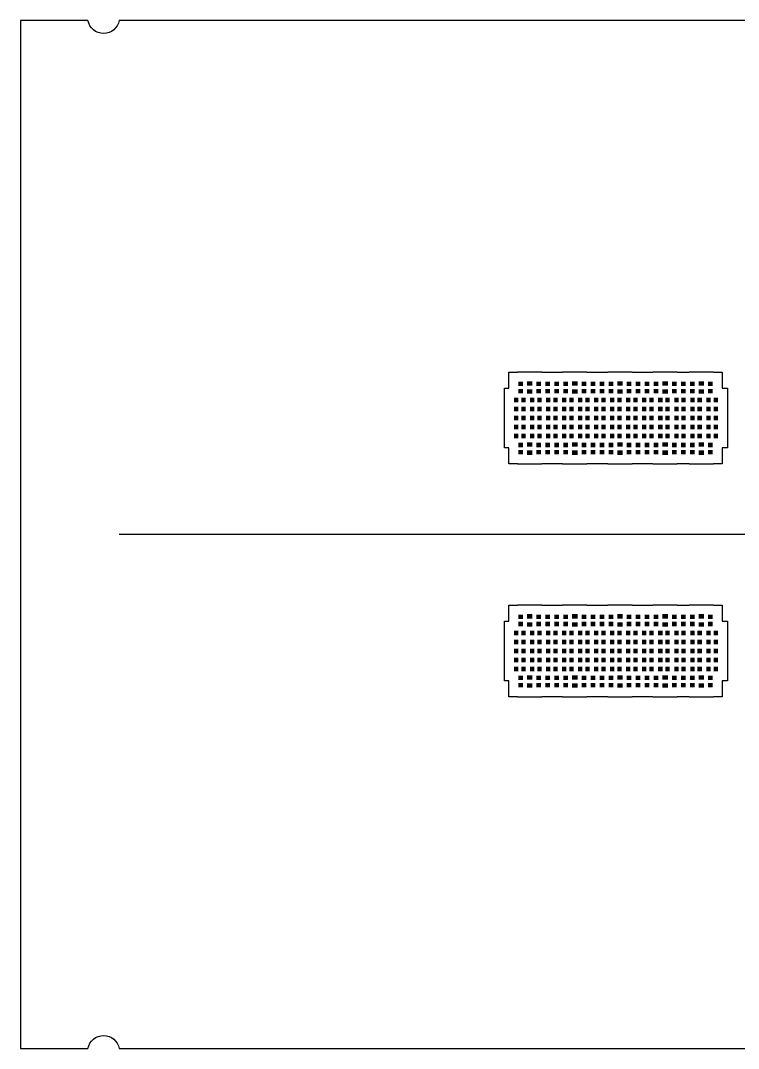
# Model space of a CAD drawing. Extents: x -52250 to 52250, y -35250 to 35250.
# Drawn here: x -52250 to -2972, y -35250 to 35250 of the extents above; entities that cross this region are included whole.
import ezdxf

# ---------------------------------------------------------------- set-up
doc = ezdxf.new("R2010")
doc.units = 0
doc.header["$MEASUREMENT"] = 0
doc.linetypes.add('CENTER2', pattern=[1.125, 0.75, -0.125, 0.125, -0.125])
doc.layers.get('0').update_dxf_attribs({"linetype": 'CONTINUOUS'})
for name, color, linetype in [('jigstreet', 7, 'Continuous'), ('PKG_OUTLINE', 81, 'CONTINUOUS'), ('SOLDERMASK_PADS_BTM', 12, 'CONTINUOUS')]:
    doc.layers.add(name, color=color, linetype=linetype)

# ---------------------------------------------------------------- blocks, each defined once
blk = doc.blocks.new('*U1')
at = {"color": 0, "linetype": 'CENTER2', "transparency": 16777216}
blk.add_line((48864.373, 0), (-48864.373, 0), dxfattribs=at)

msp = doc.modelspace()

# ---------------------------------------------------------------- linework, layer by layer
at = {"layer": 'jigstreet'}
for points in [[(-18733, 4839), (-18734, 4863), (-18734, 5363), (-18734, 5938), (-19009, 5938), (-19033, 5939), (-19034, 5963), (-19034, 6583), (-19034, 7203), (-19034, 7533), (-19034, 7823), (-19034, 8153), (-19034, 8443), (-19034, 8773), (-19034, 9393), (-19034, 10013), (-19033, 10037), (-19009, 10038), (-18734, 10038), (-18734, 10613), (-18734, 11113), (-18733, 11137), (-18709, 11138), (-18139, 11138), (-18139, 11138), (-18138, 11162), (-18114, 11163), (-16494, 11163), (-16470, 11162), (-16469, 11138), (-16469, 11138), (-16229, 11138), (-15899, 11138), (-15609, 11138), (-15279, 11138), (-15039, 11138), (-15039, 11138), (-15038, 11162), (-15014, 11163), (-13394, 11163), (-13370, 11162), (-13369, 11138), (-13369, 11138), (-13129, 11138), (-12799, 11138), (-12509, 11138), (-12179, 11138), (-11939, 11138), (-11939, 11138), (-11938, 11162), (-11914, 11163), (-10294, 11163), (-10270, 11162), (-10269, 11138), (-10269, 11138), (-10029, 11138), (-9699, 11138), (-9409, 11138), (-9079, 11138), (-8839, 11138), (-8839, 11138), (-8838, 11162), (-8814, 11163), (-7194, 11163), (-7170, 11162), (-7169, 11138), (-7169, 11138), (-6929, 11138), (-6599, 11138), (-6359, 11138), (-6359, 11138), (-6358, 11162), (-6334, 11163), (-4714, 11163), (-4690, 11162), (-4689, 11138), (-4689, 11138), (-4119, 11138), (-4095, 11137), (-4094, 11113), (-4094, 10613), (-4094, 10038), (-3759, 10038), (-3735, 10037), (-3734, 10013), (-3734, 9393), (-3734, 8773), (-3734, 8443), (-3734, 8153), (-3734, 7823), (-3734, 7533), (-3734, 7203), (-3734, 6583), (-3734, 5963), (-3735, 5939), (-3759, 5938), (-4094, 5938), (-4094, 5363), (-4094, 4863), (-4095, 4839), (-4119, 4838), (-4689, 4838), (-4689, 4838), (-4690, 4814), (-4714, 4813), (-6334, 4813), (-6358, 4814), (-6359, 4838), (-6359, 4838), (-6599, 4838), (-6929, 4838), (-7169, 4838), (-7169, 4838), (-7170, 4814), (-7194, 4813), (-8814, 4813), (-8838, 4814), (-8839, 4838), (-8839, 4838), (-9079, 4838), (-9409, 4838), (-9699, 4838), (-10029, 4838), (-10269, 4838), (-10269, 4838), (-10270, 4814), (-10294, 4813), (-11914, 4813), (-11938, 4814), (-11939, 4838), (-11939, 4838), (-12179, 4838), (-12509, 4838), (-12799, 4838), (-13129, 4838), (-13369, 4838), (-13369, 4838), (-13370, 4814), (-13394, 4813), (-15014, 4813), (-15038, 4814), (-15039, 4838), (-15039, 4838), (-15279, 4838), (-15609, 4838), (-15899, 4838), (-16229, 4838), (-16469, 4838), (-16469, 4838), (-16470, 4814), (-16494, 4813), (-18114, 4813), (-18138, 4814), (-18139, 4838), (-18139, 4838), (-18709, 4838), (-18733, 4839)], [(-16229, -11138), (-16469, -11138), (-16469, -11138), (-16470, -11162), (-16494, -11163), (-18114, -11163), (-18138, -11162), (-18139, -11138), (-18139, -11138), (-18709, -11138), (-18733, -11137), (-18734, -11113), (-18734, -10613), (-18734, -10038), (-19009, -10038), (-19033, -10037), (-19034, -10013), (-19034, -9393), (-19034, -8773), (-19034, -8443), (-19034, -8153), (-19034, -7823), (-19034, -7533), (-19034, -7203), (-19034, -6583), (-19034, -5963), (-19033, -5939), (-19009, -5938), (-18734, -5938), (-18734, -5363), (-18734, -4863), (-18733, -4839), (-18709, -4838), (-18139, -4838), (-18139, -4838), (-18138, -4814), (-18114, -4813), (-16494, -4813), (-16470, -4814), (-16469, -4838), (-16469, -4838), (-16229, -4838), (-15899, -4838), (-15609, -4838), (-15279, -4838), (-15039, -4838), (-15039, -4838), (-15038, -4814), (-15014, -4813), (-13394, -4813), (-13370, -4814), (-13369, -4838), (-13369, -4838), (-13129, -4838), (-12799, -4838), (-12509, -4838), (-12179, -4838), (-11939, -4838), (-11939, -4838), (-11938, -4814), (-11914, -4813), (-10294, -4813), (-10270, -4814), (-10269, -4838), (-10269, -4838), (-10029, -4838), (-9699, -4838), (-9409, -4838), (-9079, -4838), (-8839, -4838), (-8839, -4838), (-8838, -4814), (-8814, -4813), (-7194, -4813), (-7170, -4814), (-7169, -4838), (-7169, -4838), (-6929, -4838), (-6599, -4838), (-6359, -4838), (-6359, -4838), (-6358, -4814), (-6334, -4813), (-4714, -4813), (-4690, -4814), (-4689, -4838), (-4689, -4838), (-4119, -4838), (-4095, -4839), (-4094, -4863), (-4094, -5363), (-4094, -5938), (-3759, -5938), (-3735, -5939), (-3734, -5963), (-3734, -6583), (-3734, -7203), (-3734, -7533), (-3734, -7823), (-3734, -8153), (-3734, -8443), (-3734, -8773), (-3734, -9393), (-3734, -10013), (-3735, -10037), (-3759, -10038), (-4094, -10038), (-4094, -10613), (-4094, -11113), (-4095, -11137), (-4119, -11138), (-4689, -11138), (-4689, -11138), (-4690, -11162), (-4714, -11163), (-6334, -11163), (-6358, -11162), (-6359, -11138), (-6359, -11138), (-6599, -11138), (-6929, -11138), (-7169, -11138), (-7169, -11138), (-7170, -11162), (-7194, -11163), (-8814, -11163), (-8838, -11162), (-8839, -11138), (-8839, -11138), (-9079, -11138), (-9409, -11138), (-9699, -11138), (-10029, -11138), (-10269, -11138), (-10269, -11138), (-10270, -11162), (-10294, -11163), (-11914, -11163), (-11938, -11162), (-11939, -11138), (-11939, -11138), (-12179, -11138), (-12509, -11138), (-12799, -11138), (-13129, -11138), (-13369, -11138), (-13369, -11138), (-13370, -11162), (-13394, -11163), (-15014, -11163), (-15038, -11162), (-15039, -11138), (-15039, -11138), (-15279, -11138), (-15609, -11138), (-15899, -11138), (-16229, -11138)]]:
    msp.add_lwpolyline(points, dxfattribs=at)
at = {"layer": 'PKG_OUTLINE'}
msp.add_lwpolyline([(-45479, -35250), (52250, -35250), (52250, 35250), (-45479, 35250, -0.830616), (-47621, 35250), (-52250, 35250), (-52250, -35250), (-47621, -35250, -0.830616)], format="xyb", close=True, dxfattribs=at)
at = {"layer": 'SOLDERMASK_PADS_BTM'}
for points in [[(-18084, 10188), (-17764, 10188), (-18084, 10488), (-17764, 10488)], [(-18084, 9688), (-17764, 9688), (-18084, 9988), (-17764, 9988)], [(-17489, 10213), (-17119, 10213), (-17489, 10513), (-17119, 10513)], [(-17489, 9663), (-17119, 9663), (-17489, 9963), (-17119, 9963)], [(-16844, 10188), (-16524, 10188), (-16844, 10488), (-16524, 10488)], [(-16844, 9688), (-16524, 9688), (-16844, 9988), (-16524, 9988)], [(-16224, 10188), (-15904, 10188), (-16224, 10488), (-15904, 10488)], [(-16224, 9688), (-15904, 9688), (-16224, 9988), (-15904, 9988)], [(-15604, 10188), (-15284, 10188), (-15604, 10488), (-15284, 10488)], [(-15604, 9688), (-15284, 9688), (-15604, 9988), (-15284, 9988)], [(-14984, 10188), (-14664, 10188), (-14984, 10488), (-14664, 10488)], [(-14984, 9688), (-14664, 9688), (-14984, 9988), (-14664, 9988)], [(-14389, 10213), (-14019, 10213), (-14389, 10513), (-14019, 10513)], [(-14389, 9663), (-14019, 9663), (-14389, 9963), (-14019, 9963)], [(-13744, 10188), (-13424, 10188), (-13744, 10488), (-13424, 10488)], [(-13744, 9688), (-13424, 9688), (-13744, 9988), (-13424, 9988)], [(-13124, 10188), (-12804, 10188), (-13124, 10488), (-12804, 10488)], [(-13124, 9688), (-12804, 9688), (-13124, 9988), (-12804, 9988)], [(-12504, 10188), (-12184, 10188), (-12504, 10488), (-12184, 10488)], [(-12504, 9688), (-12184, 9688), (-12504, 9988), (-12184, 9988)], [(-11884, 10188), (-11564, 10188), (-11884, 10488), (-11564, 10488)], [(-11884, 9688), (-11564, 9688), (-11884, 9988), (-11564, 9988)], [(-11289, 10213), (-10919, 10213), (-11289, 10513), (-10919, 10513)], [(-11289, 9663), (-10919, 9663), (-11289, 9963), (-10919, 9963)], [(-10644, 10188), (-10324, 10188), (-10644, 10488), (-10324, 10488)], [(-10644, 9688), (-10324, 9688), (-10644, 9988), (-10324, 9988)], [(-10024, 10188), (-9704, 10188), (-10024, 10488), (-9704, 10488)], [(-10024, 9688), (-9704, 9688), (-10024, 9988), (-9704, 9988)], [(-9404, 10188), (-9084, 10188), (-9404, 10488), (-9084, 10488)], [(-9404, 9688), (-9084, 9688), (-9404, 9988), (-9084, 9988)], [(-8784, 10188), (-8464, 10188), (-8784, 10488), (-8464, 10488)], [(-8784, 9688), (-8464, 9688), (-8784, 9988), (-8464, 9988)], [(-8189, 10213), (-7819, 10213), (-8189, 10513), (-7819, 10513)], [(-8189, 9663), (-7819, 9663), (-8189, 9963), (-7819, 9963)], [(-7544, 10188), (-7224, 10188), (-7544, 10488), (-7224, 10488)], [(-7544, 9688), (-7224, 9688), (-7544, 9988), (-7224, 9988)], [(-6924, 10188), (-6604, 10188), (-6924, 10488), (-6604, 10488)], [(-6924, 9688), (-6604, 9688), (-6924, 9988), (-6604, 9988)], [(-6304, 10188), (-5984, 10188), (-6304, 10488), (-5984, 10488)], [(-6304, 9688), (-5984, 9688), (-6304, 9988), (-5984, 9988)], [(-5709, 10213), (-5339, 10213), (-5709, 10513), (-5339, 10513)], [(-5709, 9663), (-5339, 9663), (-5709, 9963), (-5339, 9963)], [(-5064, 10188), (-4744, 10188), (-5064, 10488), (-4744, 10488)], [(-5064, 9688), (-4744, 9688), (-5064, 9988), (-4744, 9988)], [(-18384, 9068), (-18084, 9068), (-18384, 9388), (-18084, 9388)], [(-17884, 9068), (-17584, 9068), (-17884, 9388), (-17584, 9388)], [(-17284, 9068), (-16984, 9068), (-17284, 9388), (-16984, 9388)], [(-16784, 9068), (-16484, 9068), (-16784, 9388), (-16484, 9388)], [(-16184, 9068), (-15884, 9068), (-16184, 9388), (-15884, 9388)], [(-15684, 9068), (-15384, 9068), (-15684, 9388), (-15384, 9388)], [(-15084, 9068), (-14784, 9068), (-15084, 9388), (-14784, 9388)], [(-14584, 9068), (-14284, 9068), (-14584, 9388), (-14284, 9388)], [(-13984, 9068), (-13684, 9068), (-13984, 9388), (-13684, 9388)], [(-13484, 9068), (-13184, 9068), (-13484, 9388), (-13184, 9388)], [(-12884, 9068), (-12584, 9068), (-12884, 9388), (-12584, 9388)], [(-12384, 9068), (-12084, 9068), (-12384, 9388), (-12084, 9388)], [(-11784, 9068), (-11484, 9068), (-11784, 9388), (-11484, 9388)], [(-11284, 9068), (-10984, 9068), (-11284, 9388), (-10984, 9388)], [(-10684, 9068), (-10384, 9068), (-10684, 9388), (-10384, 9388)], [(-10184, 9068), (-9884, 9068), (-10184, 9388), (-9884, 9388)], [(-9584, 9068), (-9284, 9068), (-9584, 9388), (-9284, 9388)], [(-9084, 9068), (-8784, 9068), (-9084, 9388), (-8784, 9388)], [(-8484, 9068), (-8184, 9068), (-8484, 9388), (-8184, 9388)], [(-7984, 9068), (-7684, 9068), (-7984, 9388), (-7684, 9388)], [(-7384, 9068), (-7084, 9068), (-7384, 9388), (-7084, 9388)], [(-6884, 9068), (-6584, 9068), (-6884, 9388), (-6584, 9388)], [(-6284, 9068), (-5984, 9068), (-6284, 9388), (-5984, 9388)], [(-5784, 9068), (-5484, 9068), (-5784, 9388), (-5484, 9388)], [(-5184, 9068), (-4884, 9068), (-5184, 9388), (-4884, 9388)], [(-4684, 9068), (-4384, 9068), (-4684, 9388), (-4384, 9388)], [(-18384, 8448), (-18084, 8448), (-18384, 8768), (-18084, 8768)], [(-17884, 8448), (-17584, 8448), (-17884, 8768), (-17584, 8768)], [(-17284, 8448), (-16984, 8448), (-17284, 8768), (-16984, 8768)], [(-16784, 8448), (-16484, 8448), (-16784, 8768), (-16484, 8768)], [(-16184, 8448), (-15884, 8448), (-16184, 8768), (-15884, 8768)], [(-15684, 8448), (-15384, 8448), (-15684, 8768), (-15384, 8768)], [(-15084, 8448), (-14784, 8448), (-15084, 8768), (-14784, 8768)], [(-14584, 8448), (-14284, 8448), (-14584, 8768), (-14284, 8768)], [(-13984, 8448), (-13684, 8448), (-13984, 8768), (-13684, 8768)], [(-13484, 8448), (-13184, 8448), (-13484, 8768), (-13184, 8768)], [(-12884, 8448), (-12584, 8448), (-12884, 8768), (-12584, 8768)], [(-12384, 8448), (-12084, 8448), (-12384, 8768), (-12084, 8768)], [(-11784, 8448), (-11484, 8448), (-11784, 8768), (-11484, 8768)], [(-11284, 8448), (-10984, 8448), (-11284, 8768), (-10984, 8768)], [(-10684, 8448), (-10384, 8448), (-10684, 8768), (-10384, 8768)], [(-10184, 8448), (-9884, 8448), (-10184, 8768), (-9884, 8768)], [(-9584, 8448), (-9284, 8448), (-9584, 8768), (-9284, 8768)], [(-9084, 8448), (-8784, 8448), (-9084, 8768), (-8784, 8768)], [(-8484, 8448), (-8184, 8448), (-8484, 8768), (-8184, 8768)], [(-7984, 8448), (-7684, 8448), (-7984, 8768), (-7684, 8768)], [(-7384, 8448), (-7084, 8448), (-7384, 8768), (-7084, 8768)], [(-6884, 8448), (-6584, 8448), (-6884, 8768), (-6584, 8768)], [(-6284, 8448), (-5984, 8448), (-6284, 8768), (-5984, 8768)], [(-5784, 8448), (-5484, 8448), (-5784, 8768), (-5484, 8768)], [(-5184, 8448), (-4884, 8448), (-5184, 8768), (-4884, 8768)], [(-4684, 8448), (-4384, 8448), (-4684, 8768), (-4384, 8768)], [(-18384, 7828), (-18084, 7828), (-18384, 8148), (-18084, 8148)], [(-17884, 7828), (-17584, 7828), (-17884, 8148), (-17584, 8148)], [(-17284, 7828), (-16984, 7828), (-17284, 8148), (-16984, 8148)], [(-16784, 7828), (-16484, 7828), (-16784, 8148), (-16484, 8148)], [(-16184, 7828), (-15884, 7828), (-16184, 8148), (-15884, 8148)], [(-15684, 7828), (-15384, 7828), (-15684, 8148), (-15384, 8148)], [(-15084, 7828), (-14784, 7828), (-15084, 8148), (-14784, 8148)], [(-14584, 7828), (-14284, 7828), (-14584, 8148), (-14284, 8148)], [(-13984, 7828), (-13684, 7828), (-13984, 8148), (-13684, 8148)], [(-13484, 7828), (-13184, 7828), (-13484, 8148), (-13184, 8148)], [(-12884, 7828), (-12584, 7828), (-12884, 8148), (-12584, 8148)], [(-12384, 7828), (-12084, 7828), (-12384, 8148), (-12084, 8148)], [(-11784, 7828), (-11484, 7828), (-11784, 8148), (-11484, 8148)], [(-11284, 7828), (-10984, 7828), (-11284, 8148), (-10984, 8148)], [(-10684, 7828), (-10384, 7828), (-10684, 8148), (-10384, 8148)], [(-10184, 7828), (-9884, 7828), (-10184, 8148), (-9884, 8148)], [(-9584, 7828), (-9284, 7828), (-9584, 8148), (-9284, 8148)], [(-9084, 7828), (-8784, 7828), (-9084, 8148), (-8784, 8148)], [(-8484, 7828), (-8184, 7828), (-8484, 8148), (-8184, 8148)], [(-7984, 7828), (-7684, 7828), (-7984, 8148), (-7684, 8148)], [(-7384, 7828), (-7084, 7828), (-7384, 8148), (-7084, 8148)], [(-6884, 7828), (-6584, 7828), (-6884, 8148), (-6584, 8148)], [(-6284, 7828), (-5984, 7828), (-6284, 8148), (-5984, 8148)], [(-5784, 7828), (-5484, 7828), (-5784, 8148), (-5484, 8148)], [(-5184, 7828), (-4884, 7828), (-5184, 8148), (-4884, 8148)], [(-4684, 7828), (-4384, 7828), (-4684, 8148), (-4384, 8148)], [(-18384, 7208), (-18084, 7208), (-18384, 7528), (-18084, 7528)], [(-17884, 7208), (-17584, 7208), (-17884, 7528), (-17584, 7528)], [(-17284, 7208), (-16984, 7208), (-17284, 7528), (-16984, 7528)], [(-16784, 7208), (-16484, 7208), (-16784, 7528), (-16484, 7528)], [(-16184, 7208), (-15884, 7208), (-16184, 7528), (-15884, 7528)], [(-15684, 7208), (-15384, 7208), (-15684, 7528), (-15384, 7528)], [(-15084, 7208), (-14784, 7208), (-15084, 7528), (-14784, 7528)], [(-14584, 7208), (-14284, 7208), (-14584, 7528), (-14284, 7528)], [(-13984, 7208), (-13684, 7208), (-13984, 7528), (-13684, 7528)], [(-13484, 7208), (-13184, 7208), (-13484, 7528), (-13184, 7528)], [(-12884, 7208), (-12584, 7208), (-12884, 7528), (-12584, 7528)], [(-12384, 7208), (-12084, 7208), (-12384, 7528), (-12084, 7528)], [(-11784, 7208), (-11484, 7208), (-11784, 7528), (-11484, 7528)], [(-11284, 7208), (-10984, 7208), (-11284, 7528), (-10984, 7528)], [(-10684, 7208), (-10384, 7208), (-10684, 7528), (-10384, 7528)], [(-10184, 7208), (-9884, 7208), (-10184, 7528), (-9884, 7528)], [(-9584, 7208), (-9284, 7208), (-9584, 7528), (-9284, 7528)], [(-9084, 7208), (-8784, 7208), (-9084, 7528), (-8784, 7528)], [(-8484, 7208), (-8184, 7208), (-8484, 7528), (-8184, 7528)], [(-7984, 7208), (-7684, 7208), (-7984, 7528), (-7684, 7528)], [(-7384, 7208), (-7084, 7208), (-7384, 7528), (-7084, 7528)], [(-6884, 7208), (-6584, 7208), (-6884, 7528), (-6584, 7528)], [(-6284, 7208), (-5984, 7208), (-6284, 7528), (-5984, 7528)], [(-5784, 7208), (-5484, 7208), (-5784, 7528), (-5484, 7528)], [(-5184, 7208), (-4884, 7208), (-5184, 7528), (-4884, 7528)], [(-4684, 7208), (-4384, 7208), (-4684, 7528), (-4384, 7528)], [(-18384, 6588), (-18084, 6588), (-18384, 6908), (-18084, 6908)], [(-17884, 6588), (-17584, 6588), (-17884, 6908), (-17584, 6908)], [(-17284, 6588), (-16984, 6588), (-17284, 6908), (-16984, 6908)], [(-16784, 6588), (-16484, 6588), (-16784, 6908), (-16484, 6908)], [(-16184, 6588), (-15884, 6588), (-16184, 6908), (-15884, 6908)], [(-15684, 6588), (-15384, 6588), (-15684, 6908), (-15384, 6908)], [(-15084, 6588), (-14784, 6588), (-15084, 6908), (-14784, 6908)], [(-14584, 6588), (-14284, 6588), (-14584, 6908), (-14284, 6908)], [(-13984, 6588), (-13684, 6588), (-13984, 6908), (-13684, 6908)], [(-13484, 6588), (-13184, 6588), (-13484, 6908), (-13184, 6908)], [(-12884, 6588), (-12584, 6588), (-12884, 6908), (-12584, 6908)], [(-12384, 6588), (-12084, 6588), (-12384, 6908), (-12084, 6908)], [(-11784, 6588), (-11484, 6588), (-11784, 6908), (-11484, 6908)], [(-11284, 6588), (-10984, 6588), (-11284, 6908), (-10984, 6908)], [(-10684, 6588), (-10384, 6588), (-10684, 6908), (-10384, 6908)], [(-10184, 6588), (-9884, 6588), (-10184, 6908), (-9884, 6908)], [(-9584, 6588), (-9284, 6588), (-9584, 6908), (-9284, 6908)], [(-9084, 6588), (-8784, 6588), (-9084, 6908), (-8784, 6908)], [(-8484, 6588), (-8184, 6588), (-8484, 6908), (-8184, 6908)], [(-7984, 6588), (-7684, 6588), (-7984, 6908), (-7684, 6908)], [(-7384, 6588), (-7084, 6588), (-7384, 6908), (-7084, 6908)], [(-6884, 6588), (-6584, 6588), (-6884, 6908), (-6584, 6908)], [(-6284, 6588), (-5984, 6588), (-6284, 6908), (-5984, 6908)], [(-5784, 6588), (-5484, 6588), (-5784, 6908), (-5484, 6908)], [(-5184, 6588), (-4884, 6588), (-5184, 6908), (-4884, 6908)], [(-4684, 6588), (-4384, 6588), (-4684, 6908), (-4384, 6908)], [(-18084, 5988), (-17764, 5988), (-18084, 6288), (-17764, 6288)], [(-18084, 5488), (-17764, 5488), (-18084, 5788), (-17764, 5788)], [(-17489, 6013), (-17119, 6013), (-17489, 6313), (-17119, 6313)], [(-17489, 5463), (-17119, 5463), (-17489, 5763), (-17119, 5763)], [(-16844, 5988), (-16524, 5988), (-16844, 6288), (-16524, 6288)], [(-16844, 5488), (-16524, 5488), (-16844, 5788), (-16524, 5788)], [(-16224, 5988), (-15904, 5988), (-16224, 6288), (-15904, 6288)], [(-16224, 5488), (-15904, 5488), (-16224, 5788), (-15904, 5788)], [(-15604, 5988), (-15284, 5988), (-15604, 6288), (-15284, 6288)], [(-15604, 5488), (-15284, 5488), (-15604, 5788), (-15284, 5788)], [(-14984, 5988), (-14664, 5988), (-14984, 6288), (-14664, 6288)], [(-14984, 5488), (-14664, 5488), (-14984, 5788), (-14664, 5788)], [(-14389, 6013), (-14019, 6013), (-14389, 6313), (-14019, 6313)], [(-14389, 5463), (-14019, 5463), (-14389, 5763), (-14019, 5763)], [(-13744, 5988), (-13424, 5988), (-13744, 6288), (-13424, 6288)], [(-13744, 5488), (-13424, 5488), (-13744, 5788), (-13424, 5788)], [(-13124, 5988), (-12804, 5988), (-13124, 6288), (-12804, 6288)], [(-13124, 5488), (-12804, 5488), (-13124, 5788), (-12804, 5788)], [(-12504, 5988), (-12184, 5988), (-12504, 6288), (-12184, 6288)], [(-12504, 5488), (-12184, 5488), (-12504, 5788), (-12184, 5788)], [(-11884, 5988), (-11564, 5988), (-11884, 6288), (-11564, 6288)], [(-11884, 5488), (-11564, 5488), (-11884, 5788), (-11564, 5788)], [(-11289, 6013), (-10919, 6013), (-11289, 6313), (-10919, 6313)], [(-11289, 5463), (-10919, 5463), (-11289, 5763), (-10919, 5763)], [(-10644, 5988), (-10324, 5988), (-10644, 6288), (-10324, 6288)], [(-10644, 5488), (-10324, 5488), (-10644, 5788), (-10324, 5788)], [(-10024, 5988), (-9704, 5988), (-10024, 6288), (-9704, 6288)], [(-10024, 5488), (-9704, 5488), (-10024, 5788), (-9704, 5788)], [(-9404, 5988), (-9084, 5988), (-9404, 6288), (-9084, 6288)], [(-9404, 5488), (-9084, 5488), (-9404, 5788), (-9084, 5788)], [(-8784, 5988), (-8464, 5988), (-8784, 6288), (-8464, 6288)], [(-8784, 5488), (-8464, 5488), (-8784, 5788), (-8464, 5788)], [(-8189, 6013), (-7819, 6013), (-8189, 6313), (-7819, 6313)], [(-8189, 5463), (-7819, 5463), (-8189, 5763), (-7819, 5763)], [(-7544, 5988), (-7224, 5988), (-7544, 6288), (-7224, 6288)], [(-7544, 5488), (-7224, 5488), (-7544, 5788), (-7224, 5788)], [(-6924, 5988), (-6604, 5988), (-6924, 6288), (-6604, 6288)], [(-6924, 5488), (-6604, 5488), (-6924, 5788), (-6604, 5788)], [(-6304, 5988), (-5984, 5988), (-6304, 6288), (-5984, 6288)], [(-6304, 5488), (-5984, 5488), (-6304, 5788), (-5984, 5788)], [(-5709, 6013), (-5339, 6013), (-5709, 6313), (-5339, 6313)], [(-5709, 5463), (-5339, 5463), (-5709, 5763), (-5339, 5763)], [(-5064, 5988), (-4744, 5988), (-5064, 6288), (-4744, 6288)], [(-5064, 5488), (-4744, 5488), (-5064, 5788), (-4744, 5788)], [(-18084, -5788), (-17764, -5788), (-18084, -5488), (-17764, -5488)], [(-17489, -5763), (-17119, -5763), (-17489, -5463), (-17119, -5463)], [(-16844, -5788), (-16524, -5788), (-16844, -5488), (-16524, -5488)], [(-16224, -5788), (-15904, -5788), (-16224, -5488), (-15904, -5488)], [(-15604, -5788), (-15284, -5788), (-15604, -5488), (-15284, -5488)], [(-14984, -5788), (-14664, -5788), (-14984, -5488), (-14664, -5488)], [(-14389, -5763), (-14019, -5763), (-14389, -5463), (-14019, -5463)], [(-13744, -5788), (-13424, -5788), (-13744, -5488), (-13424, -5488)], [(-13124, -5788), (-12804, -5788), (-13124, -5488), (-12804, -5488)], [(-12504, -5788), (-12184, -5788), (-12504, -5488), (-12184, -5488)], [(-11884, -5788), (-11564, -5788), (-11884, -5488), (-11564, -5488)], [(-11289, -5763), (-10919, -5763), (-11289, -5463), (-10919, -5463)], [(-10644, -5788), (-10324, -5788), (-10644, -5488), (-10324, -5488)], [(-10024, -5788), (-9704, -5788), (-10024, -5488), (-9704, -5488)], [(-9404, -5788), (-9084, -5788), (-9404, -5488), (-9084, -5488)], [(-8784, -5788), (-8464, -5788), (-8784, -5488), (-8464, -5488)], [(-8189, -5763), (-7819, -5763), (-8189, -5463), (-7819, -5463)], [(-7544, -5788), (-7224, -5788), (-7544, -5488), (-7224, -5488)], [(-6924, -5788), (-6604, -5788), (-6924, -5488), (-6604, -5488)], [(-6304, -5788), (-5984, -5788), (-6304, -5488), (-5984, -5488)], [(-5709, -5763), (-5339, -5763), (-5709, -5463), (-5339, -5463)], [(-5064, -5788), (-4744, -5788), (-5064, -5488), (-4744, -5488)], [(-18084, -6288), (-17764, -6288), (-18084, -5988), (-17764, -5988)], [(-17489, -6313), (-17119, -6313), (-17489, -6013), (-17119, -6013)], [(-16844, -6288), (-16524, -6288), (-16844, -5988), (-16524, -5988)], [(-16224, -6288), (-15904, -6288), (-16224, -5988), (-15904, -5988)], [(-15604, -6288), (-15284, -6288), (-15604, -5988), (-15284, -5988)], [(-14984, -6288), (-14664, -6288), (-14984, -5988), (-14664, -5988)], [(-14389, -6313), (-14019, -6313), (-14389, -6013), (-14019, -6013)], [(-13744, -6288), (-13424, -6288), (-13744, -5988), (-13424, -5988)], [(-13124, -6288), (-12804, -6288), (-13124, -5988), (-12804, -5988)], [(-12504, -6288), (-12184, -6288), (-12504, -5988), (-12184, -5988)], [(-11884, -6288), (-11564, -6288), (-11884, -5988), (-11564, -5988)], [(-11289, -6313), (-10919, -6313), (-11289, -6013), (-10919, -6013)], [(-10644, -6288), (-10324, -6288), (-10644, -5988), (-10324, -5988)], [(-10024, -6288), (-9704, -6288), (-10024, -5988), (-9704, -5988)], [(-9404, -6288), (-9084, -6288), (-9404, -5988), (-9084, -5988)], [(-8784, -6288), (-8464, -6288), (-8784, -5988), (-8464, -5988)], [(-8189, -6313), (-7819, -6313), (-8189, -6013), (-7819, -6013)], [(-7544, -6288), (-7224, -6288), (-7544, -5988), (-7224, -5988)], [(-6924, -6288), (-6604, -6288), (-6924, -5988), (-6604, -5988)], [(-6304, -6288), (-5984, -6288), (-6304, -5988), (-5984, -5988)], [(-5709, -6313), (-5339, -6313), (-5709, -6013), (-5339, -6013)], [(-5064, -6288), (-4744, -6288), (-5064, -5988), (-4744, -5988)], [(-18384, -6908), (-18084, -6908), (-18384, -6588), (-18084, -6588)], [(-17884, -6908), (-17584, -6908), (-17884, -6588), (-17584, -6588)], [(-17284, -6908), (-16984, -6908), (-17284, -6588), (-16984, -6588)], [(-16784, -6908), (-16484, -6908), (-16784, -6588), (-16484, -6588)], [(-16184, -6908), (-15884, -6908), (-16184, -6588), (-15884, -6588)], [(-15684, -6908), (-15384, -6908), (-15684, -6588), (-15384, -6588)], [(-15084, -6908), (-14784, -6908), (-15084, -6588), (-14784, -6588)], [(-14584, -6908), (-14284, -6908), (-14584, -6588), (-14284, -6588)], [(-13984, -6908), (-13684, -6908), (-13984, -6588), (-13684, -6588)], [(-13484, -6908), (-13184, -6908), (-13484, -6588), (-13184, -6588)], [(-12884, -6908), (-12584, -6908), (-12884, -6588), (-12584, -6588)], [(-12384, -6908), (-12084, -6908), (-12384, -6588), (-12084, -6588)], [(-11784, -6908), (-11484, -6908), (-11784, -6588), (-11484, -6588)], [(-11284, -6908), (-10984, -6908), (-11284, -6588), (-10984, -6588)], [(-10684, -6908), (-10384, -6908), (-10684, -6588), (-10384, -6588)], [(-10184, -6908), (-9884, -6908), (-10184, -6588), (-9884, -6588)], [(-9584, -6908), (-9284, -6908), (-9584, -6588), (-9284, -6588)], [(-9084, -6908), (-8784, -6908), (-9084, -6588), (-8784, -6588)], [(-8484, -6908), (-8184, -6908), (-8484, -6588), (-8184, -6588)], [(-7984, -6908), (-7684, -6908), (-7984, -6588), (-7684, -6588)], [(-7384, -6908), (-7084, -6908), (-7384, -6588), (-7084, -6588)], [(-6884, -6908), (-6584, -6908), (-6884, -6588), (-6584, -6588)], [(-6284, -6908), (-5984, -6908), (-6284, -6588), (-5984, -6588)], [(-5784, -6908), (-5484, -6908), (-5784, -6588), (-5484, -6588)], [(-5184, -6908), (-4884, -6908), (-5184, -6588), (-4884, -6588)], [(-4684, -6908), (-4384, -6908), (-4684, -6588), (-4384, -6588)], [(-18384, -7528), (-18084, -7528), (-18384, -7208), (-18084, -7208)], [(-17884, -7528), (-17584, -7528), (-17884, -7208), (-17584, -7208)], [(-17284, -7528), (-16984, -7528), (-17284, -7208), (-16984, -7208)], [(-16784, -7528), (-16484, -7528), (-16784, -7208), (-16484, -7208)], [(-16184, -7528), (-15884, -7528), (-16184, -7208), (-15884, -7208)], [(-15684, -7528), (-15384, -7528), (-15684, -7208), (-15384, -7208)], [(-15084, -7528), (-14784, -7528), (-15084, -7208), (-14784, -7208)], [(-14584, -7528), (-14284, -7528), (-14584, -7208), (-14284, -7208)], [(-13984, -7528), (-13684, -7528), (-13984, -7208), (-13684, -7208)], [(-13484, -7528), (-13184, -7528), (-13484, -7208), (-13184, -7208)], [(-12884, -7528), (-12584, -7528), (-12884, -7208), (-12584, -7208)], [(-12384, -7528), (-12084, -7528), (-12384, -7208), (-12084, -7208)], [(-11784, -7528), (-11484, -7528), (-11784, -7208), (-11484, -7208)], [(-11284, -7528), (-10984, -7528), (-11284, -7208), (-10984, -7208)], [(-10684, -7528), (-10384, -7528), (-10684, -7208), (-10384, -7208)], [(-10184, -7528), (-9884, -7528), (-10184, -7208), (-9884, -7208)], [(-9584, -7528), (-9284, -7528), (-9584, -7208), (-9284, -7208)], [(-9084, -7528), (-8784, -7528), (-9084, -7208), (-8784, -7208)], [(-8484, -7528), (-8184, -7528), (-8484, -7208), (-8184, -7208)], [(-7984, -7528), (-7684, -7528), (-7984, -7208), (-7684, -7208)], [(-7384, -7528), (-7084, -7528), (-7384, -7208), (-7084, -7208)], [(-6884, -7528), (-6584, -7528), (-6884, -7208), (-6584, -7208)], [(-6284, -7528), (-5984, -7528), (-6284, -7208), (-5984, -7208)], [(-5784, -7528), (-5484, -7528), (-5784, -7208), (-5484, -7208)], [(-5184, -7528), (-4884, -7528), (-5184, -7208), (-4884, -7208)], [(-4684, -7528), (-4384, -7528), (-4684, -7208), (-4384, -7208)], [(-18384, -8148), (-18084, -8148), (-18384, -7828), (-18084, -7828)], [(-18384, -8768), (-18084, -8768), (-18384, -8448), (-18084, -8448)], [(-17884, -8148), (-17584, -8148), (-17884, -7828), (-17584, -7828)], [(-17884, -8768), (-17584, -8768), (-17884, -8448), (-17584, -8448)], [(-17284, -8148), (-16984, -8148), (-17284, -7828), (-16984, -7828)], [(-17284, -8768), (-16984, -8768), (-17284, -8448), (-16984, -8448)], [(-16784, -8148), (-16484, -8148), (-16784, -7828), (-16484, -7828)], [(-16784, -8768), (-16484, -8768), (-16784, -8448), (-16484, -8448)], [(-16184, -8148), (-15884, -8148), (-16184, -7828), (-15884, -7828)], [(-16184, -8768), (-15884, -8768), (-16184, -8448), (-15884, -8448)], [(-15684, -8148), (-15384, -8148), (-15684, -7828), (-15384, -7828)], [(-15684, -8768), (-15384, -8768), (-15684, -8448), (-15384, -8448)], [(-15084, -8148), (-14784, -8148), (-15084, -7828), (-14784, -7828)], [(-15084, -8768), (-14784, -8768), (-15084, -8448), (-14784, -8448)], [(-14584, -8148), (-14284, -8148), (-14584, -7828), (-14284, -7828)], [(-14584, -8768), (-14284, -8768), (-14584, -8448), (-14284, -8448)], [(-13984, -8148), (-13684, -8148), (-13984, -7828), (-13684, -7828)], [(-13984, -8768), (-13684, -8768), (-13984, -8448), (-13684, -8448)], [(-13484, -8148), (-13184, -8148), (-13484, -7828), (-13184, -7828)], [(-13484, -8768), (-13184, -8768), (-13484, -8448), (-13184, -8448)], [(-12884, -8148), (-12584, -8148), (-12884, -7828), (-12584, -7828)], [(-12884, -8768), (-12584, -8768), (-12884, -8448), (-12584, -8448)], [(-12384, -8148), (-12084, -8148), (-12384, -7828), (-12084, -7828)], [(-12384, -8768), (-12084, -8768), (-12384, -8448), (-12084, -8448)], [(-11784, -8148), (-11484, -8148), (-11784, -7828), (-11484, -7828)], [(-11784, -8768), (-11484, -8768), (-11784, -8448), (-11484, -8448)], [(-11284, -8148), (-10984, -8148), (-11284, -7828), (-10984, -7828)], [(-11284, -8768), (-10984, -8768), (-11284, -8448), (-10984, -8448)], [(-10684, -8148), (-10384, -8148), (-10684, -7828), (-10384, -7828)], [(-10684, -8768), (-10384, -8768), (-10684, -8448), (-10384, -8448)], [(-10184, -8148), (-9884, -8148), (-10184, -7828), (-9884, -7828)], [(-10184, -8768), (-9884, -8768), (-10184, -8448), (-9884, -8448)], [(-9584, -8148), (-9284, -8148), (-9584, -7828), (-9284, -7828)], [(-9584, -8768), (-9284, -8768), (-9584, -8448), (-9284, -8448)], [(-9084, -8148), (-8784, -8148), (-9084, -7828), (-8784, -7828)], [(-9084, -8768), (-8784, -8768), (-9084, -8448), (-8784, -8448)], [(-8484, -8148), (-8184, -8148), (-8484, -7828), (-8184, -7828)], [(-8484, -8768), (-8184, -8768), (-8484, -8448), (-8184, -8448)], [(-7984, -8148), (-7684, -8148), (-7984, -7828), (-7684, -7828)], [(-7984, -8768), (-7684, -8768), (-7984, -8448), (-7684, -8448)], [(-7384, -8148), (-7084, -8148), (-7384, -7828), (-7084, -7828)], [(-7384, -8768), (-7084, -8768), (-7384, -8448), (-7084, -8448)], [(-6884, -8148), (-6584, -8148), (-6884, -7828), (-6584, -7828)], [(-6884, -8768), (-6584, -8768), (-6884, -8448), (-6584, -8448)], [(-6284, -8148), (-5984, -8148), (-6284, -7828), (-5984, -7828)], [(-6284, -8768), (-5984, -8768), (-6284, -8448), (-5984, -8448)], [(-5784, -8148), (-5484, -8148), (-5784, -7828), (-5484, -7828)], [(-5784, -8768), (-5484, -8768), (-5784, -8448), (-5484, -8448)], [(-5184, -8148), (-4884, -8148), (-5184, -7828), (-4884, -7828)], [(-5184, -8768), (-4884, -8768), (-5184, -8448), (-4884, -8448)], [(-4684, -8148), (-4384, -8148), (-4684, -7828), (-4384, -7828)], [(-4684, -8768), (-4384, -8768), (-4684, -8448), (-4384, -8448)], [(-18384, -9388), (-18084, -9388), (-18384, -9068), (-18084, -9068)], [(-17884, -9388), (-17584, -9388), (-17884, -9068), (-17584, -9068)], [(-17284, -9388), (-16984, -9388), (-17284, -9068), (-16984, -9068)], [(-16784, -9388), (-16484, -9388), (-16784, -9068), (-16484, -9068)], [(-16184, -9388), (-15884, -9388), (-16184, -9068), (-15884, -9068)], [(-15684, -9388), (-15384, -9388), (-15684, -9068), (-15384, -9068)], [(-15084, -9388), (-14784, -9388), (-15084, -9068), (-14784, -9068)], [(-14584, -9388), (-14284, -9388), (-14584, -9068), (-14284, -9068)], [(-13984, -9388), (-13684, -9388), (-13984, -9068), (-13684, -9068)], [(-13484, -9388), (-13184, -9388), (-13484, -9068), (-13184, -9068)], [(-12884, -9388), (-12584, -9388), (-12884, -9068), (-12584, -9068)], [(-12384, -9388), (-12084, -9388), (-12384, -9068), (-12084, -9068)], [(-11784, -9388), (-11484, -9388), (-11784, -9068), (-11484, -9068)], [(-11284, -9388), (-10984, -9388), (-11284, -9068), (-10984, -9068)], [(-10684, -9388), (-10384, -9388), (-10684, -9068), (-10384, -9068)], [(-10184, -9388), (-9884, -9388), (-10184, -9068), (-9884, -9068)], [(-9584, -9388), (-9284, -9388), (-9584, -9068), (-9284, -9068)], [(-9084, -9388), (-8784, -9388), (-9084, -9068), (-8784, -9068)], [(-8484, -9388), (-8184, -9388), (-8484, -9068), (-8184, -9068)], [(-7984, -9388), (-7684, -9388), (-7984, -9068), (-7684, -9068)], [(-7384, -9388), (-7084, -9388), (-7384, -9068), (-7084, -9068)], [(-6884, -9388), (-6584, -9388), (-6884, -9068), (-6584, -9068)], [(-6284, -9388), (-5984, -9388), (-6284, -9068), (-5984, -9068)], [(-5784, -9388), (-5484, -9388), (-5784, -9068), (-5484, -9068)], [(-5184, -9388), (-4884, -9388), (-5184, -9068), (-4884, -9068)], [(-4684, -9388), (-4384, -9388), (-4684, -9068), (-4384, -9068)], [(-18084, -9988), (-17764, -9988), (-18084, -9688), (-17764, -9688)], [(-17489, -9963), (-17119, -9963), (-17489, -9663), (-17119, -9663)], [(-16844, -9988), (-16524, -9988), (-16844, -9688), (-16524, -9688)], [(-16224, -9988), (-15904, -9988), (-16224, -9688), (-15904, -9688)], [(-15604, -9988), (-15284, -9988), (-15604, -9688), (-15284, -9688)], [(-14984, -9988), (-14664, -9988), (-14984, -9688), (-14664, -9688)], [(-14389, -9963), (-14019, -9963), (-14389, -9663), (-14019, -9663)], [(-13744, -9988), (-13424, -9988), (-13744, -9688), (-13424, -9688)], [(-13124, -9988), (-12804, -9988), (-13124, -9688), (-12804, -9688)], [(-12504, -9988), (-12184, -9988), (-12504, -9688), (-12184, -9688)], [(-11884, -9988), (-11564, -9988), (-11884, -9688), (-11564, -9688)], [(-11289, -9963), (-10919, -9963), (-11289, -9663), (-10919, -9663)], [(-10644, -9988), (-10324, -9988), (-10644, -9688), (-10324, -9688)], [(-10024, -9988), (-9704, -9988), (-10024, -9688), (-9704, -9688)], [(-9404, -9988), (-9084, -9988), (-9404, -9688), (-9084, -9688)], [(-8784, -9988), (-8464, -9988), (-8784, -9688), (-8464, -9688)], [(-8189, -9963), (-7819, -9963), (-8189, -9663), (-7819, -9663)], [(-7544, -9988), (-7224, -9988), (-7544, -9688), (-7224, -9688)], [(-6924, -9988), (-6604, -9988), (-6924, -9688), (-6604, -9688)], [(-6304, -9988), (-5984, -9988), (-6304, -9688), (-5984, -9688)], [(-5709, -9963), (-5339, -9963), (-5709, -9663), (-5339, -9663)], [(-5064, -9988), (-4744, -9988), (-5064, -9688), (-4744, -9688)], [(-18084, -10488), (-17764, -10488), (-18084, -10188), (-17764, -10188)], [(-17489, -10513), (-17119, -10513), (-17489, -10213), (-17119, -10213)], [(-16844, -10488), (-16524, -10488), (-16844, -10188), (-16524, -10188)], [(-16224, -10488), (-15904, -10488), (-16224, -10188), (-15904, -10188)], [(-15604, -10488), (-15284, -10488), (-15604, -10188), (-15284, -10188)], [(-14984, -10488), (-14664, -10488), (-14984, -10188), (-14664, -10188)], [(-14389, -10513), (-14019, -10513), (-14389, -10213), (-14019, -10213)], [(-13744, -10488), (-13424, -10488), (-13744, -10188), (-13424, -10188)], [(-13124, -10488), (-12804, -10488), (-13124, -10188), (-12804, -10188)], [(-12504, -10488), (-12184, -10488), (-12504, -10188), (-12184, -10188)], [(-11884, -10488), (-11564, -10488), (-11884, -10188), (-11564, -10188)], [(-11289, -10513), (-10919, -10513), (-11289, -10213), (-10919, -10213)], [(-10644, -10488), (-10324, -10488), (-10644, -10188), (-10324, -10188)], [(-10024, -10488), (-9704, -10488), (-10024, -10188), (-9704, -10188)], [(-9404, -10488), (-9084, -10488), (-9404, -10188), (-9084, -10188)], [(-8784, -10488), (-8464, -10488), (-8784, -10188), (-8464, -10188)], [(-8189, -10513), (-7819, -10513), (-8189, -10213), (-7819, -10213)], [(-7544, -10488), (-7224, -10488), (-7544, -10188), (-7224, -10188)], [(-6924, -10488), (-6604, -10488), (-6924, -10188), (-6604, -10188)], [(-6304, -10488), (-5984, -10488), (-6304, -10188), (-5984, -10188)], [(-5709, -10513), (-5339, -10513), (-5709, -10213), (-5339, -10213)], [(-5064, -10488), (-4744, -10488), (-5064, -10188), (-4744, -10188)]]:
    msp.add_solid(points, dxfattribs=at)

# ---------------------------------------------------------------- block references
at = {"linetype": 'CENTER2'}
msp.add_blockref('*U1', (3386, 0), dxfattribs=at)

doc.saveas('drawing.dxf')
